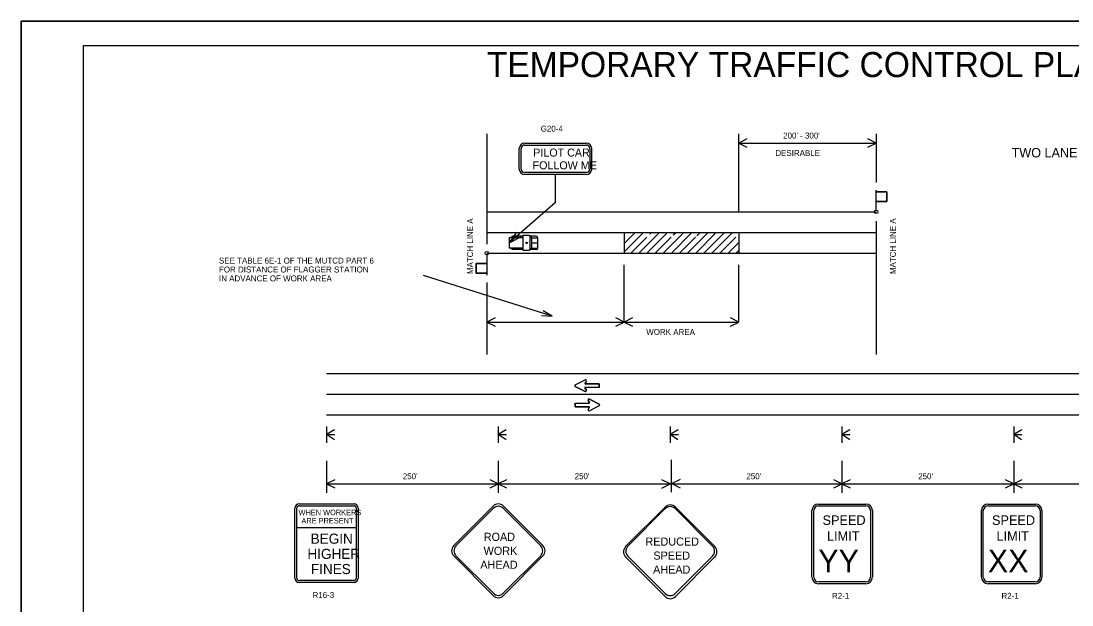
# Model space of a CAD drawing. Extents: x 0 to 34, y -0.3 to 22.
# Drawn here: x 0 to 21.18, y 10.23 to 22 of the extents above; entities that cross this region are included whole.
import ezdxf

# ---------------------------------------------------------------- set-up
doc = ezdxf.new("R2010")
doc.units = 0
for name, color, linetype in [('ANNO-SHT', 7, 'Continuous'), ('Level 1', 7, 'Continuous'), ('PlotBorder', 7, 'Continuous'), ('SHADE-GENERIC', 7, 'Continuous'), ('SHT-BNDRY', 7, 'Continuous'), ('SHT-FENCE', 7, 'Continuous')]:
    doc.layers.add(name, color=color, linetype=linetype)

msp = doc.modelspace()

# ---------------------------------------------------------------- linework, layer by layer
at = {"layer": 'Level 1'}
for p, q in [((9.386, 19.724), (9.386, 17.505)), ((14.463, 18.154), (14.463, 19.726)), ((17.232, 19.724), (17.232, 18.744)), ((10.147, 19.538), (11.393, 19.538)), ((10.147, 19.538), (10.147, 19.538)), ((10.147, 19.5), (11.393, 19.5)), ((10.147, 19.5), (10.147, 19.5)), ((14.463, 19.54), (17.232, 19.54)), ((10.04, 19.014), (10.04, 19.431)), ((10.077, 19.014), (10.077, 19.431)), ((11.462, 19.431), (11.462, 19.014)), ((11.499, 19.431), (11.499, 19.014)), ((11.393, 18.944), (10.147, 18.944)), ((11.393, 18.907), (10.147, 18.907)), ((10.77, 18.339), (10.77, 18.907)), ((11.462, 18.944), (11.462, 18.944)), ((17.232, 18.188), (17.232, 18.593)), ((17.233, 18.556), (17.232, 18.559)), ((17.445, 18.559), (17.232, 18.559)), ((17.232, 18.361), (17.232, 18.559)), ((17.232, 18.559), (17.445, 18.559)), ((17.445, 18.361), (17.445, 18.559)), ((17.445, 18.559), (17.445, 18.361)), ((10.77, 18.339), (9.837, 17.528)), ((17.232, 18.361), (17.445, 18.361)), ((17.445, 18.361), (17.232, 18.361)), ((9.386, 18.154), (17.232, 18.154)), ((17.232, 17.968), (17.232, 15.28)), ((9.386, 17.737), (17.232, 17.737)), ((9.986, 17.741), (9.837, 17.528)), ((9.837, 17.528), (10.101, 17.662)), ((10.114, 17.632), (9.837, 17.632)), ((10.114, 17.661), (9.911, 17.661)), ((10.383, 17.661), (10.272, 17.661)), ((10.29, 17.632), (10.413, 17.632)), ((10.413, 17.424), (10.413, 17.632)), ((12.155, 17.737), (14.463, 17.737)), ((12.155, 17.513), (12.377, 17.737)), ((12.155, 17.35), (12.541, 17.737)), ((12.155, 17.737), (12.155, 17.319)), ((12.21, 17.732), (12.214, 17.737)), ((12.288, 17.319), (12.61, 17.642)), ((12.452, 17.319), (12.868, 17.737)), ((12.614, 17.319), (13.03, 17.737)), ((12.674, 17.706), (12.704, 17.737)), ((12.778, 17.319), (13.099, 17.642)), ((12.942, 17.319), (13.357, 17.737)), ((13.105, 17.319), (13.52, 17.737)), ((13.144, 17.687), (13.193, 17.737)), ((13.268, 17.319), (13.589, 17.642)), ((13.431, 17.319), (13.847, 17.737)), ((13.595, 17.319), (14.01, 17.737)), ((13.615, 17.668), (13.683, 17.737)), ((13.758, 17.319), (14.174, 17.737)), ((13.921, 17.319), (14.336, 17.737)), ((14.084, 17.319), (14.405, 17.642)), ((14.463, 17.737), (14.463, 17.319)), ((10.114, 17.424), (9.837, 17.424)), ((10.114, 17.395), (9.911, 17.395)), ((10.383, 17.395), (10.272, 17.395)), ((10.29, 17.424), (10.413, 17.424)), ((10.292, 17.528), (10.413, 17.528)), ((14.247, 17.319), (14.463, 17.536)), ((14.41, 17.319), (14.463, 17.372)), ((9.386, 17.319), (17.232, 17.319)), ((9.386, 17.285), (9.386, 16.879)), ((9.386, 17.112), (9.173, 17.112)), ((9.173, 17.112), (9.173, 16.914)), ((9.173, 17.112), (9.386, 17.112)), ((9.173, 16.914), (9.173, 17.112)), ((9.386, 17.112), (9.386, 16.914)), ((12.155, 15.931), (12.155, 17.087)), ((14.463, 15.931), (14.463, 17.087)), ((10.7, 16.052), (8.11, 16.869)), ((9.173, 16.914), (9.386, 16.914)), ((9.386, 16.914), (9.173, 16.914)), ((9.386, 16.917), (9.386, 16.914)), ((9.386, 16.729), (9.386, 15.28)), ((10.7, 16.052), (10.524, 16.16)), ((9.386, 15.931), (14.463, 15.931)), ((10.489, 16.064), (10.7, 16.052)), ((6.156, 14.896), (30.39, 14.896)), ((11.168, 14.669), (11.368, 14.769)), ((11.168, 14.636), (11.368, 14.535)), ((11.392, 14.742), (11.364, 14.701)), ((11.652, 14.615), (11.37, 14.615)), ((11.652, 14.689), (11.371, 14.689)), ((11.652, 14.615), (11.652, 14.689)), ((6.156, 14.479), (30.39, 14.479)), ((11.357, 14.541), (11.357, 14.541)), ((11.392, 14.562), (11.364, 14.604)), ((11.168, 14.3), (11.45, 14.3)), ((11.168, 14.3), (11.168, 14.226)), ((11.168, 14.226), (11.45, 14.226)), ((11.428, 14.353), (11.456, 14.311)), ((11.428, 14.172), (11.456, 14.214)), ((11.652, 14.279), (11.452, 14.379)), ((11.652, 14.246), (11.452, 14.145)), ((11.463, 14.374), (11.463, 14.374)), ((6.156, 14.062), (30.39, 14.062)), ((6.156, 13.828), (6.156, 13.661)), ((9.618, 13.828), (9.618, 13.661)), ((13.08, 13.828), (13.08, 13.661)), ((16.542, 13.828), (16.542, 13.661)), ((20.004, 13.828), (20.004, 13.661)), ((6.156, 13.669), (6.316, 13.764)), ((6.156, 13.669), (6.314, 13.561)), ((6.156, 13.666), (6.322, 13.666)), ((6.156, 13.661), (6.156, 13.494)), ((9.618, 13.669), (9.778, 13.764)), ((9.618, 13.669), (9.776, 13.561)), ((9.618, 13.666), (9.784, 13.666)), ((9.618, 13.661), (9.618, 13.494)), ((13.08, 13.669), (13.24, 13.764)), ((13.08, 13.669), (13.238, 13.561)), ((13.08, 13.666), (13.246, 13.666)), ((13.08, 13.661), (13.08, 13.494)), ((16.542, 13.669), (16.702, 13.764)), ((16.542, 13.669), (16.7, 13.561)), ((16.542, 13.666), (16.708, 13.666)), ((16.542, 13.661), (16.542, 13.494)), ((20.004, 13.669), (20.164, 13.764)), ((20.004, 13.669), (20.162, 13.561)), ((20.004, 13.666), (20.17, 13.666)), ((20.004, 13.661), (20.004, 13.494)), ((6.156, 13.494), (6.156, 13.494)), ((9.618, 13.494), (9.618, 13.494)), ((13.08, 13.494), (13.08, 13.494)), ((16.542, 13.494), (16.542, 13.494)), ((20.004, 13.494), (20.004, 13.494)), ((6.156, 13.134), (6.156, 12.486)), ((9.618, 13.134), (9.618, 12.486)), ((13.098, 13.153), (13.098, 12.504)), ((16.542, 13.134), (16.542, 12.486)), ((20.004, 13.134), (20.004, 12.486)), ((6.156, 12.671), (30.39, 12.671)), ((9.618, 12.673), (9.618, 12.671)), ((10.541, 12.673), (10.541, 12.671)), ((10.541, 12.673), (10.541, 12.671)), ((16.542, 12.673), (16.542, 12.671)), ((20.004, 12.673), (20.004, 12.671)), ((5.519, 10.767), (5.519, 12.182)), ((5.556, 10.767), (5.556, 12.182)), ((5.602, 12.266), (6.71, 12.266)), ((5.602, 12.228), (6.71, 12.228)), ((6.756, 12.182), (6.756, 10.767)), ((6.793, 12.182), (6.793, 10.767)), ((8.72, 11.426), (9.513, 12.223)), ((8.765, 11.421), (9.519, 12.178)), ((9.717, 12.178), (10.472, 11.421)), ((9.723, 12.223), (10.516, 11.426)), ((12.977, 12.202), (12.184, 11.405)), ((12.983, 12.172), (12.229, 11.415)), ((13.936, 11.415), (13.182, 12.172)), ((13.98, 11.405), (13.187, 12.202)), ((15.938, 10.795), (15.938, 12.134)), ((15.975, 10.795), (15.975, 12.134)), ((16.07, 12.263), (16.074, 12.263)), ((16.07, 12.226), (16.074, 12.226)), ((16.074, 12.263), (17.027, 12.263)), ((16.074, 12.226), (17.027, 12.226)), ((17.119, 12.134), (17.119, 10.795)), ((17.156, 12.134), (17.156, 10.795)), ((19.354, 10.795), (19.354, 12.134)), ((19.39, 10.795), (19.39, 12.134)), ((19.486, 12.263), (19.49, 12.263)), ((19.486, 12.226), (19.49, 12.226)), ((19.49, 12.263), (20.443, 12.263)), ((19.49, 12.226), (20.443, 12.226)), ((20.534, 12.134), (20.534, 10.795)), ((20.571, 12.134), (20.571, 10.795)), ((5.556, 11.793), (6.756, 11.793)), ((12.577, 11.832), (12.577, 11.83)), ((12.577, 11.832), (12.577, 11.83)), ((12.577, 11.832), (12.577, 11.83)), ((13.971, 11.45), (13.971, 11.448)), ((13.971, 11.45), (13.971, 11.448)), ((9.513, 10.42), (8.72, 11.216)), ((9.519, 10.465), (8.765, 11.221)), ((10.472, 11.221), (9.717, 10.465)), ((10.516, 11.216), (9.723, 10.42)), ((12.184, 11.196), (12.977, 10.399)), ((12.229, 11.215), (12.983, 10.458)), ((13.182, 10.458), (13.936, 11.215)), ((13.187, 10.399), (13.98, 11.196)), ((6.71, 10.721), (5.602, 10.721)), ((6.71, 10.684), (5.602, 10.684)), ((17.027, 10.695), (16.074, 10.695)), ((17.027, 10.658), (16.074, 10.658)), ((20.443, 10.695), (19.49, 10.695)), ((20.443, 10.658), (19.49, 10.658))]:
    msp.add_line(p, q, dxfattribs=at)
for points in [[(14.629, 19.624), (14.463, 19.54), (14.629, 19.457)], [(17.066, 19.457), (17.232, 19.54), (17.066, 19.624)], [(17.066, 19.455), (17.232, 19.538), (17.066, 19.622)], [(9.837, 17.632), (9.837, 17.424)], [(10.233, 17.676), (10.114, 17.676), (10.114, 17.38), (10.233, 17.38)], [(10.262, 17.409), (10.262, 17.647)], [(10.292, 17.439), (10.292, 17.617)], [(9.553, 16.015), (9.387, 15.931), (9.553, 15.848)], [(11.989, 15.848), (12.155, 15.931), (11.989, 16.015)], [(12.322, 16.015), (12.155, 15.931), (12.322, 15.848)], [(14.297, 15.848), (14.463, 15.931), (14.297, 16.015)], [(6.322, 12.754), (6.156, 12.671), (6.322, 12.588)], [(9.452, 12.588), (9.618, 12.671), (9.452, 12.754)], [(9.784, 12.754), (9.618, 12.671), (9.784, 12.588)], [(12.914, 12.586), (13.08, 12.67), (12.914, 12.753)], [(13.282, 12.759), (13.116, 12.675), (13.282, 12.592)], [(16.376, 12.588), (16.542, 12.671), (16.376, 12.754)], [(16.708, 12.754), (16.542, 12.671), (16.708, 12.588)], [(19.838, 12.588), (20.004, 12.671), (19.838, 12.754)], [(20.17, 12.754), (20.004, 12.671), (20.17, 12.588)]]:
    msp.add_lwpolyline(points, dxfattribs=at)
for centre, major_axis, start_param, end_param in [((10.147, 19.431), (0, 0.107), 0, 1.570796), ((10.147, 19.431), (0, 0.0695), 0, 1.570796), ((11.393, 19.431), (0, 0.107), 4.712389, 6.283185), ((11.393, 19.431), (0, 0.0695), 4.712389, 6.283185), ((10.147, 19.014), (0, -0.107), 4.712389, 6.283185), ((10.147, 19.014), (0, -0.0695), 4.712389, 6.283185), ((11.393, 19.014), (0, 0.0695), 3.141593, 4.712389), ((11.393, 19.014), (0, 0.107), 3.141593, 4.712389), ((9.911, 17.634), (0, 0.0278), 0, 1.570796), ((9.994, 17.634), (0, 0.0278), 4.712389, 6.283185), ((10.233, 17.647), (0, 0.0297), 4.712389, 6.283185), ((10.233, 17.617), (0, 0.0593), 4.712389, 6.283185), ((10.383, 17.632), (0, 0.0297), 4.712389, 6.283185), ((9.911, 17.422), (0, -0.0278), 4.712389, 6.283185), ((9.994, 17.422), (0, 0.0278), 3.141593, 4.712389), ((10.233, 17.439), (0, -0.0593), 0, 1.570796), ((10.233, 17.409), (0, -0.0297), 0, 1.570796), ((10.383, 17.424), (0, -0.0297), 0, 1.570796), ((11.176, 14.652), (0, 0.0185), 0.463604, 2.678408), ((11.37, 14.697), (0, -0.00741), 4.123952, 6.283395), ((11.37, 14.608), (0, -0.00741), 3.141803, 5.301246), ((11.376, 14.753), (0, 0.0185), 4.124596, 6.747043), ((11.377, 14.552), (0, 0.0185), 2.678155, 5.300602), ((11.444, 14.363), (0, -0.0185), 2.678155, 5.300602), ((11.45, 14.307), (0, 0.00741), 3.141803, 5.301246), ((11.45, 14.218), (0, 0.00741), 4.123952, 6.283395), ((11.644, 14.263), (0, -0.0185), 0.463604, 2.678408), ((11.444, 14.162), (0, -0.0185), 4.124596, 6.747043), ((5.602, 12.182), (0, 0.0834), 0, 1.570796), ((5.602, 12.182), (0, 0.0463), 0, 1.570796), ((6.71, 12.182), (0, 0.0834), 4.712389, 6.283185), ((6.71, 12.182), (0, 0.0463), 4.712389, 6.283185), ((9.618, 12.118), (0, 0.148), 5.497787, 7.068583), ((9.618, 12.078), (0, 0.141), 5.497787, 7.068583), ((13.082, 12.097), (0, -0.148), 2.356194, 3.926991), ((13.082, 12.072), (0, -0.141), 2.356194, 3.926991), ((16.07, 12.13), (0, -0.133), 3.141593, 4.712389), ((16.07, 12.13), (0, -0.0957), 3.141593, 4.712389), ((17.024, 12.13), (0, 0.133), 4.712389, 6.283185), ((17.024, 12.13), (0, 0.0957), 4.712389, 6.283185), ((19.486, 12.13), (0, -0.133), 3.141593, 4.712389), ((19.486, 12.13), (0, -0.0957), 3.141593, 4.712389), ((20.439, 12.13), (0, 0.133), 4.712389, 6.283185), ((20.439, 12.13), (0, 0.0957), 4.712389, 6.283185), ((8.824, 11.321), (0, -0.148), 3.926991, 5.497787), ((8.864, 11.321), (0, -0.141), 3.926991, 5.497787), ((10.372, 11.321), (0, 0.141), 3.926991, 5.497787), ((10.412, 11.321), (0, 0.148), 3.926991, 5.497787), ((12.288, 11.3), (0, -0.148), 3.926991, 5.497787), ((12.328, 11.315), (0, -0.141), 3.926991, 5.497787), ((13.837, 11.315), (0, 0.141), 3.926991, 5.497787), ((13.876, 11.3), (0, 0.148), 3.926991, 5.497787), ((5.602, 10.767), (0, -0.0834), 4.712389, 6.283185), ((5.602, 10.767), (0, -0.0463), 4.712389, 6.283185), ((6.71, 10.767), (0, -0.0463), 0, 1.570796), ((6.71, 10.767), (0, -0.0834), 0, 1.570796), ((16.07, 10.791), (0, -0.133), 4.712389, 6.283185), ((16.07, 10.791), (0, -0.0957), 4.712389, 6.283185), ((17.024, 10.791), (0, 0.0957), 3.141593, 4.712389), ((17.024, 10.791), (0, 0.133), 3.141593, 4.712389), ((19.486, 10.791), (0, -0.133), 4.712389, 6.283185), ((19.486, 10.791), (0, -0.0957), 4.712389, 6.283185), ((20.439, 10.791), (0, 0.0957), 3.141593, 4.712389), ((20.439, 10.791), (0, 0.133), 3.141593, 4.712389), ((9.618, 10.524), (0, 0.148), 2.356194, 3.926991), ((9.618, 10.564), (0, 0.141), 2.356194, 3.926991), ((13.082, 10.503), (0, -0.148), 5.497787, 7.068583), ((13.082, 10.558), (0, -0.141), 5.497787, 7.068583)]:
    msp.add_ellipse(centre, major_axis=major_axis, ratio=0.996122, start_param=start_param, end_param=end_param, dxfattribs=at)
for centre, major_axis, ratio in [((17.232, 18.154), (0, 0.0343), 0.996102), ((10.188, 17.528), (0, 0.0148), 0.996122), ((9.386, 17.32), (0, -0.0343), 0.996102)]:
    msp.add_ellipse(centre, major_axis=major_axis, ratio=ratio, dxfattribs=at)
at = {"layer": 'PlotBorder'}
msp.add_lwpolyline([(0, 0), (34, 0), (34, 22), (0, 22)], close=True, dxfattribs=at)
at = {"layer": 'SHADE-GENERIC'}
for p, q in [((11.168, 14.669), (11.368, 14.769)), ((11.368, 14.535), (11.168, 14.636)), ((11.392, 14.742), (11.364, 14.701)), ((11.652, 14.615), (11.37, 14.615)), ((11.371, 14.689), (11.652, 14.689)), ((11.652, 14.689), (11.652, 14.615)), ((11.364, 14.604), (11.392, 14.562)), ((11.168, 14.226), (11.168, 14.3)), ((11.168, 14.3), (11.45, 14.3)), ((11.45, 14.226), (11.168, 14.226)), ((11.456, 14.311), (11.428, 14.353)), ((11.428, 14.172), (11.456, 14.214)), ((11.452, 14.379), (11.652, 14.279)), ((11.652, 14.246), (11.452, 14.145))]:
    msp.add_line(p, q, dxfattribs=at)
for centre, major_axis, start_param, end_param in [((11.176, 14.652), (0, 0.0185), 0.463604, 2.678408), ((11.376, 14.753), (0, 0.0185), 4.124596, 6.747043), ((11.377, 14.552), (0, 0.0185), 2.678155, 5.300602), ((11.444, 14.363), (0, -0.0185), 2.678155, 5.300602), ((11.45, 14.307), (0, 0.00741), 3.141803, 5.301246), ((11.45, 14.218), (0, 0.00741), 4.123952, 6.283395), ((11.644, 14.263), (0, -0.0185), 0.463604, 2.678408), ((11.444, 14.162), (0, -0.0185), 4.124596, 6.747043)]:
    msp.add_ellipse(centre, major_axis=major_axis, ratio=0.996122, start_param=start_param, end_param=end_param, dxfattribs=at)
at = {"layer": 'SHT-BNDRY'}
msp.add_lwpolyline([(1.25, 0.5), (33.5, 0.5), (33.5, 21.5), (1.25, 21.5)], close=True, dxfattribs=at)
at = {"layer": 'SHT-FENCE'}
msp.add_lwpolyline([(0, 22), (34, 22), (34, 0), (0, 0)], close=True, dxfattribs=at)

# ---------------------------------------------------------------- texts
at = {"layer": 'ANNO-SHT'}
msp.add_text('TEMPORARY TRAFFIC CONTROL PLAN SHEET', height=0.50546, dxfattribs=at).set_placement((9.387, 20.869))
at = {"layer": 'Level 1'}
for s, height, p in [('G20-4', 0.12, (10.472, 19.77)), ("200' - 300'", 0.12, (15.357, 19.631)), ('PILOT CAR', 0.1613, (10.322, 19.267)), ('DESIRABLE', 0.12, (15.2, 19.279)), ('TWO LANE HIGHWAY, ONE LANE CLOSURE', 0.19, (19.962, 19.25)), ('FOLLOW ME', 0.1613, (10.309, 19.011)), ('SEE TABLE 6E-1 OF THE MUTCD PART 6', 0.12, (3.989, 17.111)), ('FOR DISTANCE OF FLAGGER STATION', 0.12, (3.989, 16.931)), ('IN ADVANCE OF WORK AREA', 0.12, (3.989, 16.751)), ('WORK AREA', 0.12, (12.599, 15.672)), ("250'", 0.12, (7.693, 12.764)), ("250'", 0.12, (11.155, 12.764)), ("250'", 0.12, (14.617, 12.764)), ("250'", 0.12, (18.079, 12.764)), ('WHEN WORKERS', 0.11121, (5.592, 12.039)), ('ARE PRESENT', 0.11121, (5.65, 11.872)), ('SPEED', 0.1915, (16.151, 11.843)), ('SPEED', 0.1915, (19.566, 11.843)), ('BEGIN', 0.2039, (5.837, 11.463)), ('ROAD', 0.1631, (9.325, 11.521)), ('LIMIT', 0.1913, (16.242, 11.522)), ('LIMIT', 0.1913, (19.657, 11.522)), ('REDUCED', 0.1631, (12.583, 11.425)), ('HIGHER', 0.2039, (5.772, 11.157)), ('WORK', 0.1631, (9.322, 11.239)), ('SPEED', 0.1631, (12.742, 11.143)), ('YY', 0.4594, (16.065, 10.887)), ('XX', 0.4594, (19.482, 10.887)), ('FINES', 0.2039, (5.842, 10.851)), ('AHEAD', 0.1631, (9.255, 10.958)), ('AHEAD', 0.1631, (12.737, 10.861)), ('R16-3', 0.12, (5.874, 10.369)), ('R2-1', 0.12, (16.342, 10.353)), ('R2-1', 0.12, (19.757, 10.353))]:
    msp.add_text(s, height=height, dxfattribs=at).set_placement(p)
for p in [(9.109, 16.898), (17.629, 16.898)]:
    msp.add_text('MATCH LINE A', height=0.12, rotation=90, dxfattribs=at).set_placement(p)

doc.saveas('drawing.dxf')
